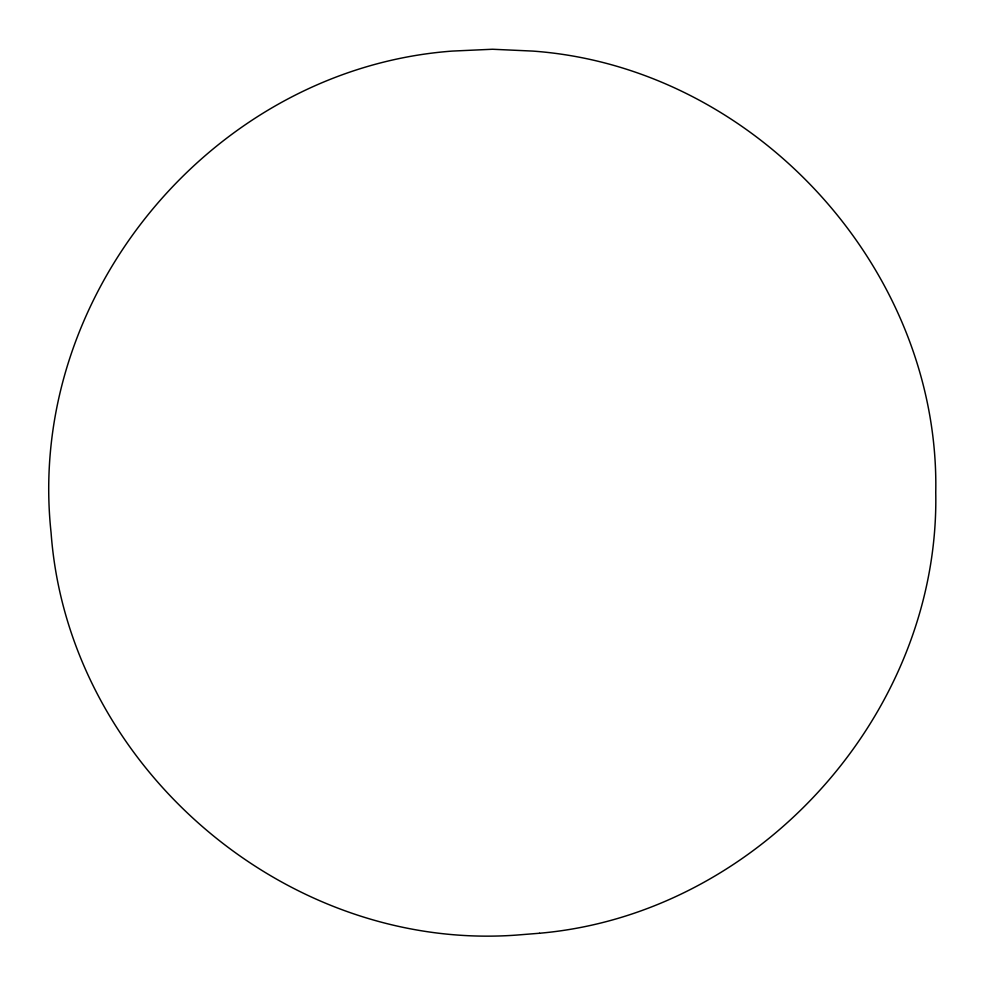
<?xml version="1.0" encoding="UTF-8"?>
<svg xmlns="http://www.w3.org/2000/svg" width="985" height="985" viewBox="0 0 985 985"><rect width="100%" height="100%" fill="white"/><g stroke="black" fill="none" stroke-linecap="round" stroke-linejoin="round"><path stroke-width="1.48" d="M539.521 933.251C759.213 914.006 939.912 712.98 935.75 492.5C940.084 269.533 755.175 67.054 532.774 51.085L492.5 49.25L452.226 51.085C213.597 68.79 25.278 294.81 51.085 532.774C67.928 764.532 284.382 951.867 516.214 935.11L539.485 933.251"/></g></svg>
